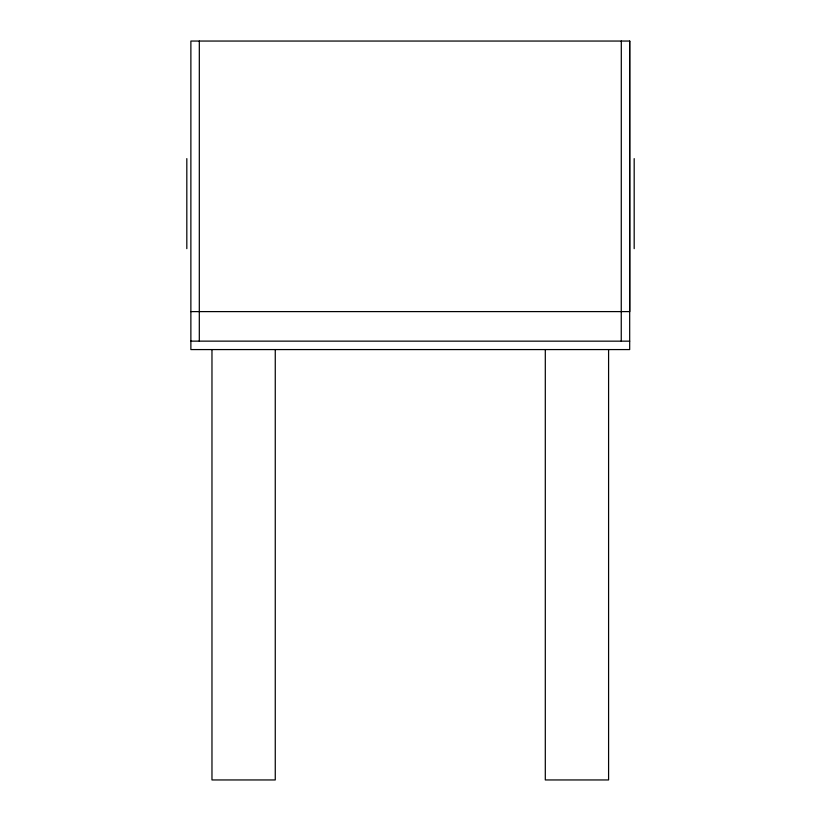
<?xml version="1.0" encoding="UTF-8"?>
<svg xmlns="http://www.w3.org/2000/svg" width="821" height="821" viewBox="0 0 821 821"><rect width="100%" height="100%" fill="white"/><g stroke="black" fill="none" stroke-linecap="round" stroke-linejoin="round"><path stroke-width="1.23" d="M629.748 41.05L190.883 41.05L190.872 349.572L629.686 349.572L629.697 41.05L629.748 311.6L190.872 311.611M190.872 341.136L629.686 341.167M634.181 158.607L634.181 248.66M621.302 41.05L621.251 341.167M608.587 349.572L608.587 779.95L545.298 779.95L545.298 349.572M275.261 349.572L275.261 779.95L211.972 779.95L211.972 349.572M199.318 41.05L199.308 341.167M186.819 158.607L186.819 248.66"/></g></svg>
